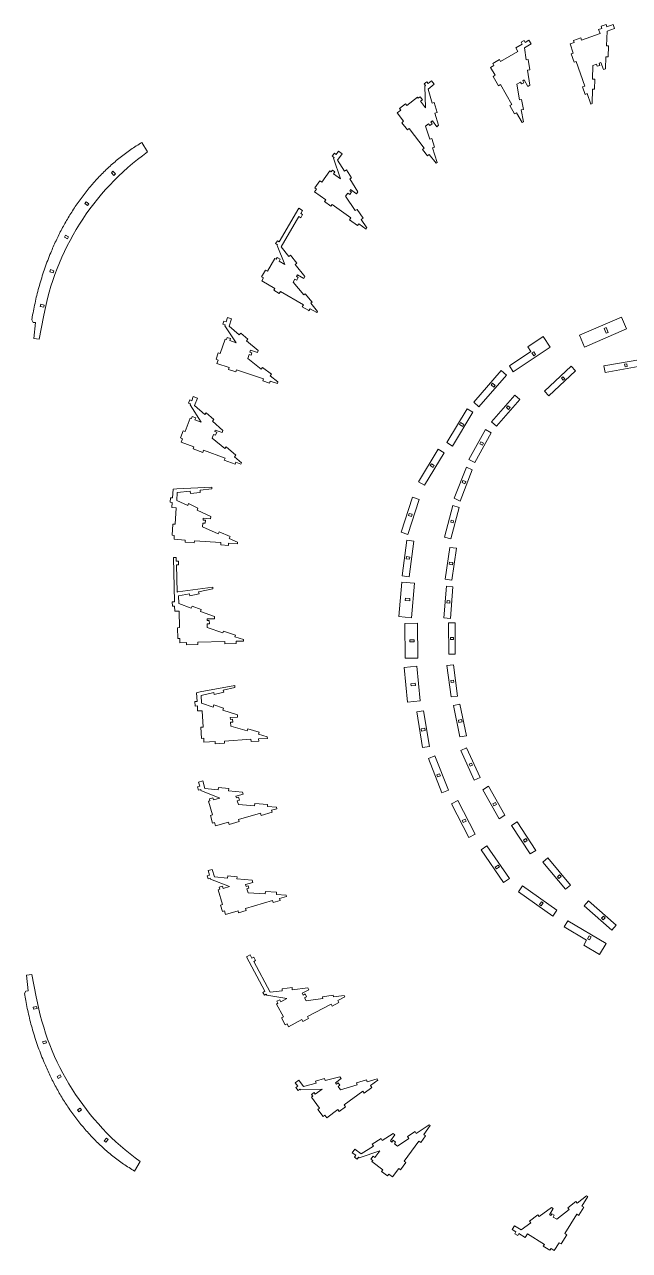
# Model space of a CAD drawing. Header units: millimetres. Extents: x -2091 to 2473, y -1360 to 1670.
# Drawn here: x -2091 to -1267, y -1307 to 363 of the extents above; entities that cross this region are included whole.
import ezdxf

# ---------------------------------------------------------------- set-up
doc = ezdxf.new("R2010")
doc.units = ezdxf.units.MM

msp = doc.modelspace()

# ---------------------------------------------------------------- linework, layer by layer
at = {"color": 7, "linetype": 'Continuous', "lineweight": 15}
for p, q in [((-1304.6, 357.4), (-1309.2, 355.8)), ((-1309.2, 355.8), (-1307.3, 350.2)), ((-1305.6, 360.2), (-1298.9, 362.6)), ((-1304.6, 357.4), (-1305.6, 360.2)), ((-1298.9, 362.6), (-1297.9, 359.7)), ((-1298.5, 333.6), (-1297.7, 353.6)), ((-1289.5, 362.6), (-1297.9, 359.7)), ((-1297.7, 353.6), (-1287.6, 357.1)), ((-1287.6, 357.1), (-1289.5, 362.6)), ((-1413.3, 335.9), (-1422.1, 330.9)), ((-1414.8, 338.5), (-1410.8, 340.8)), ((-1413.3, 335.9), (-1414.8, 338.5)), ((-1410.8, 340.8), (-1409.3, 338.2)), ((-1410.3, 330.8), (-1401, 336.1)), ((-1404, 341.2), (-1409.3, 338.2)), ((-1401, 336.1), (-1404, 341.2)), ((-1342.3, 338.1), (-1347.9, 336.2)), ((-1347.9, 336.2), (-1343.7, 323.8)), ((-1343.3, 340.9), (-1333.3, 344.4)), ((-1342.3, 338.1), (-1343.3, 340.9)), ((-1333.3, 344.4), (-1332.4, 341.5)), ((-1307.3, 350.2), (-1332.4, 341.5)), ((-1419.1, 325.7), (-1442.7, 312.2)), ((-1422.1, 330.9), (-1419.1, 325.7)), ((-1407.9, 314.7), (-1410.3, 330.8)), ((-1346.5, 322.8), (-1343.7, 323.8)), ((-1342.5, 311.3), (-1346.5, 322.8)), ((-1299.9, 302.1), (-1299.2, 318.7)), ((-1296.2, 318.6), (-1299.2, 318.7)), ((-1298.5, 333.6), (-1295.6, 333.5)), ((-1295.6, 333.5), (-1296.2, 318.6)), ((-1451.9, 306.9), (-1456.4, 304.3)), ((-1456.4, 304.3), (-1450.2, 293.5)), ((-1453.4, 309.5), (-1444.2, 314.8)), ((-1451.9, 306.9), (-1453.4, 309.5)), ((-1444.2, 314.8), (-1442.7, 312.2)), ((-1407.9, 314.7), (-1405.1, 315.1)), ((-1403, 301), (-1405.9, 300.5)), ((-1405.1, 315.1), (-1403, 301)), ((-1342.5, 311.3), (-1339.7, 312.2)), ((-1339.7, 312.2), (-1328.1, 278.7)), ((-1317.4, 288.4), (-1317.1, 306.9)), ((-1317.1, 306.9), (-1312.1, 308.6)), ((-1311.1, 305.7), (-1312.1, 308.6)), ((-1307.4, 307), (-1311.1, 305.7)), ((-1308.4, 309.8), (-1306, 310.7)), ((-1308.4, 309.8), (-1307.4, 307)), ((-1306, 310.7), (-1302.7, 301.2)), ((-1302.7, 301.2), (-1299.9, 302.1)), ((-1546.9, 281.8), (-1543.1, 284.6)), ((-1543.1, 284.6), (-1541.3, 282.2)), ((-1536.6, 285.9), (-1541.3, 282.2)), ((-1533, 281.2), (-1536.6, 285.9)), ((-1452.8, 292), (-1450.2, 293.5)), ((-1445.5, 279.2), (-1452.8, 292)), ((-1420.6, 281.3), (-1415.6, 284.2)), ((-1414.1, 281.6), (-1415.6, 284.2)), ((-1412.4, 286), (-1410.4, 287.1)), ((-1412.4, 286), (-1410.9, 283.4)), ((-1410.4, 287.1), (-1405.4, 278.4)), ((-1402.8, 279.9), (-1405.9, 300.5)), ((-1317.4, 288.4), (-1314.4, 288.4)), ((-1314.4, 288.4), (-1314.6, 274.5)), ((-1545, 279.4), (-1546.9, 281.8)), ((-1545, 279.4), (-1546, 278.6)), ((-1546, 278.6), (-1544.8, 249.3)), ((-1541.4, 274.7), (-1533, 281.2)), ((-1535.9, 255.7), (-1541.4, 274.7)), ((-1445.5, 279.2), (-1442.9, 280.7)), ((-1442.9, 280.7), (-1427.5, 253.8)), ((-1416.9, 259.9), (-1420.6, 281.3)), ((-1410.9, 283.4), (-1414.1, 281.6)), ((-1405.4, 278.4), (-1402.8, 279.9)), ((-1331, 277.7), (-1328.1, 278.7)), ((-1327.5, 267.5), (-1331, 277.7)), ((-1327.5, 267.5), (-1324.6, 268.5)), ((-1324.6, 268.5), (-1319.7, 254.2)), ((-1317.8, 254.9), (-1317.5, 274.6)), ((-1314.6, 274.5), (-1317.5, 274.6)), ((-1580.4, 248.3), (-1572.3, 254.6)), ((-1572.3, 254.6), (-1570.5, 252.2)), ((-1555.8, 263.5), (-1570.5, 252.2)), ((-1554.7, 262.1), (-1555.8, 263.5)), ((-1552.3, 263.9), (-1554.7, 262.1)), ((-1549.2, 259.9), (-1552.3, 263.9)), ((-1549.2, 259.9), (-1551.6, 258.1)), ((-1544.8, 249.3), (-1551.6, 258.1)), ((-1535.9, 255.7), (-1533.1, 256.5)), ((-1533.1, 256.5), (-1529.2, 242.8)), ((-1430.1, 252.3), (-1427.5, 253.8)), ((-1423.6, 240.9), (-1430.1, 252.3)), ((-1416.9, 259.9), (-1414, 260.4)), ((-1414, 260.4), (-1411.6, 246.7)), ((-1319.7, 254.2), (-1317.8, 254.9)), ((-1578.6, 246), (-1583.5, 242.2)), ((-1583.5, 242.2), (-1574.7, 230.8)), ((-1578.6, 246), (-1580.4, 248.3)), ((-1529.2, 242.8), (-1532, 242)), ((-1527.1, 225.3), (-1532, 242)), ((-1423.6, 240.9), (-1421, 242.4)), ((-1421, 242.4), (-1413.4, 229.1)), ((-1411.6, 246.7), (-1414.5, 246.2)), ((-1411.7, 230.1), (-1414.5, 246.2)), ((-1577.1, 228.9), (-1574.7, 230.8)), ((-1569.6, 219.3), (-1577.1, 228.9)), ((-1569.6, 219.3), (-1567.3, 221.1)), ((-1567.3, 221.1), (-1546.7, 194.4)), ((-1544.9, 224.2), (-1540.8, 227.4)), ((-1539.2, 206.5), (-1544.9, 224.2)), ((-1539, 225), (-1540.8, 227.4)), ((-1535.8, 227.5), (-1539, 225)), ((-1537.6, 229.9), (-1535.6, 231.4)), ((-1537.6, 229.9), (-1535.8, 227.5)), ((-1535.6, 231.4), (-1529.5, 223.4)), ((-1529.5, 223.4), (-1527.1, 225.3)), ((-1413.4, 229.1), (-1411.7, 230.1)), ((-1931.1, 202), (-1923.6, 189)), ((-1539.2, 206.5), (-1536.4, 207.4)), ((-1536.4, 207.4), (-1532.7, 195.7)), ((-1671.9, 183.2), (-1668.9, 187.3)), ((-1668.9, 187.3), (-1666.5, 185.5)), ((-1663.2, 190.1), (-1666.5, 185.5)), ((-1664.7, 178), (-1658.5, 186.6)), ((-1658.5, 186.6), (-1663.2, 190.1)), ((-1549, 192.5), (-1546.7, 194.4)), ((-1542.2, 183.7), (-1549, 192.5)), ((-1542.2, 183.7), (-1539.8, 185.5)), ((-1539.8, 185.5), (-1530.6, 173.6)), ((-1532.7, 195.7), (-1535.5, 194.8)), ((-1529.1, 174.8), (-1535.5, 194.8)), ((-1669.5, 181.4), (-1671.9, 183.2)), ((-1669.5, 181.4), (-1670.2, 180.5)), ((-1670.2, 180.5), (-1660.7, 152.6)), ((-1655.1, 162.9), (-1664.7, 178)), ((-1530.6, 173.6), (-1529.1, 174.8)), ((-1972.7, 160.8), (-1970.5, 162.8)), ((-1969.3, 157.1), (-1972.7, 160.8)), ((-1970.5, 162.8), (-1967.1, 159.1)), ((-1967.1, 159.1), (-1969.3, 157.1)), ((-1675.3, 163.2), (-1686.3, 148)), ((-1673.6, 161.9), (-1675.3, 163.2)), ((-1671.8, 164.3), (-1673.6, 161.9)), ((-1668.2, 161.8), (-1671.8, 164.3)), ((-1668.2, 161.8), (-1670, 159.3)), ((-1660.7, 152.6), (-1670, 159.3)), ((-1655.1, 162.9), (-1652.6, 164.5)), ((-1652.6, 164.5), (-1645.7, 153.7)), ((-1645.7, 153.7), (-1648.2, 152.2)), ((-1637, 134.6), (-1648.2, 152.2)), ((-1693.3, 138.3), (-1695.9, 134.8)), ((-1695.9, 134.8), (-1680.6, 123.8)), ((-1695.7, 140.1), (-1688.7, 149.8)), ((-1693.3, 138.3), (-1695.7, 140.1)), ((-1688.7, 149.8), (-1686.3, 148)), ((-1648.2, 136.2), (-1646.9, 138.1)), ((-1648.2, 136.2), (-1645.8, 134.5)), ((-1645.8, 134.5), (-1648.2, 131.2)), ((-1646.9, 138.1), (-1638.7, 132.2)), ((-1638.7, 132.2), (-1637, 134.6)), ((-2008.9, 118.7), (-2007.2, 121.1)), ((-2005.4, 116.1), (-2008.9, 118.7)), ((-2007.2, 121.1), (-2003.6, 118.5)), ((-2003.6, 118.5), (-2005.4, 116.1)), ((-1682.4, 121.4), (-1680.6, 123.8)), ((-1673.7, 115), (-1682.4, 121.4)), ((-1673.7, 115), (-1671.9, 117.5)), ((-1671.9, 117.5), (-1646.5, 99.1)), ((-1653.8, 128.6), (-1650.6, 133)), ((-1640.5, 109.1), (-1653.8, 128.6)), ((-1648.2, 131.2), (-1650.6, 133)), ((-1717.5, 112.5), (-1744.1, 66.5)), ((-1741.3, 59.6), (-1717.4, 100.9)), ((-1712.4, 109.5), (-1717.5, 112.5)), ((-1717.4, 100.9), (-1714.8, 99.4)), ((-1714.9, 105.2), (-1712.4, 109.5)), ((-1712.3, 103.7), (-1714.9, 105.2)), ((-1714.8, 99.4), (-1712.3, 103.7)), ((-1640.5, 109.1), (-1638.1, 110.7)), ((-1638.1, 110.7), (-1630, 98.8)), ((-1648.3, 96.7), (-1646.5, 99.1)), ((-1637.6, 88.9), (-1648.3, 96.7)), ((-1637.6, 88.9), (-1635.8, 91.3)), ((-1635.8, 91.3), (-1625.7, 84)), ((-1630, 98.8), (-1632.4, 97.2)), ((-1624.6, 85.6), (-1632.4, 97.2)), ((-1625.7, 84), (-1624.6, 85.6)), ((-2036.6, 73), (-2035.2, 75.7)), ((-2032.4, 70.9), (-2036.6, 73)), ((-2035.2, 75.7), (-2031, 73.6)), ((-2031, 73.6), (-2032.4, 70.9)), ((-1749, 64.1), (-1746.7, 68)), ((-1746.7, 68), (-1744.1, 66.5)), ((-1746.4, 62.6), (-1749, 64.1)), ((-1746.4, 62.6), (-1747, 61.5)), ((-1747, 61.5), (-1736.4, 35.8)), ((-1730.9, 46.6), (-1741.3, 59.6)), ((-1750.3, 43.8), (-1760.2, 26.7)), ((-1748.5, 42.8), (-1750.3, 43.8)), ((-1747, 45.4), (-1748.5, 42.8)), ((-1742.9, 43), (-1747, 45.4)), ((-1742.9, 43), (-1744.4, 40.4)), ((-1736.4, 35.8), (-1744.4, 40.4)), ((-1730.9, 46.6), (-1728.6, 48.4)), ((-1728.6, 48.4), (-1720, 37.7)), ((-1720, 37.7), (-1722.4, 35.8)), ((-1709.2, 19.3), (-1722.4, 35.8)), ((-2056.4, 25.9), (-2055.4, 28.7)), ((-2051.9, 24.4), (-2056.4, 25.9)), ((-2055.4, 28.7), (-2050.9, 27.2)), ((-2050.9, 27.2), (-2051.9, 24.4)), ((-1768.1, 19), (-1762.8, 28.2)), ((-1765.5, 17.5), (-1768.1, 19)), ((-1765.5, 17.5), (-1767.8, 13.5)), ((-1762.8, 28.2), (-1760.2, 26.7)), ((-1720.8, 19.5), (-1719.4, 21.8)), ((-1720.8, 19.5), (-1718.2, 18)), ((-1718.2, 18), (-1720.3, 14.3)), ((-1719.4, 21.8), (-1710.7, 16.7)), ((-1710.7, 16.7), (-1709.2, 19.3)), ((-1767.8, 13.5), (-1750, 3.2)), ((-1751.5, 0.6), (-1750, 3.2)), ((-1744, -3.7), (-1751.5, 0.6)), ((-1725.3, 11.6), (-1722.9, 15.8)), ((-1710.6, -5.8), (-1725.3, 11.6)), ((-1720.3, 14.3), (-1722.9, 15.8)), ((-1744, -3.7), (-1742.5, -1.1)), ((-1742.5, -1.1), (-1711.2, -19.3)), ((-1710.6, -5.8), (-1708.7, -4.2)), ((-1708.7, -4.2), (-1699.2, -15.5)), ((-1699.2, -15.5), (-1701.1, -17.1)), ((-2081, -39.8), (-2079.9, -32.9)), ((-2069.5, -21.4), (-2068.9, -18.5)), ((-2064.7, -22.5), (-2069.5, -21.4)), ((-2068.9, -18.5), (-2064, -19.5)), ((-2064, -19.5), (-2064.7, -22.5)), ((-1712.7, -21.9), (-1711.2, -19.3)), ((-1703.7, -27.1), (-1712.7, -21.9)), ((-1703.7, -27.1), (-1702.2, -24.5)), ((-1703.5, -27.2), (-1703.7, -27.1)), ((-1703.5, -27.2), (-1702, -24.6)), ((-1702.2, -24.5), (-1692.9, -29.9)), ((-1691.9, -28.1), (-1701.1, -17.1)), ((-1692.9, -29.9), (-1691.9, -28.1)), ((-2079.1, -43.2), (-2081, -39.8)), ((-2076.2, -43.5), (-2079.1, -43.2)), ((-2078.4, -65.1), (-2076.2, -43.5)), ((-2065.1, -35.6), (-2071.1, -65.9)), ((-1820.7, -45.7), (-1819.4, -41.6)), ((-1817.9, -46.6), (-1820.7, -45.7)), ((-1819.4, -41.6), (-1816.5, -42.5)), ((-1817.9, -46.6), (-1818.3, -47.8)), ((-1818.3, -47.8), (-1802.7, -70.8)), ((-1814.5, -36.5), (-1816.5, -42.5)), ((-1809, -38.4), (-1814.5, -36.5)), ((-1812.3, -48.5), (-1809, -38.4)), ((-1798.5, -60), (-1812.3, -48.5)), ((-1335.2, -60.7), (-1278.1, -35.9)), ((-1278.1, -35.9), (-1271.2, -51.9)), ((-2071.1, -65.9), (-2078.4, -65.1)), ((-1817.9, -65.8), (-1824.5, -85.6)), ((-1815.9, -66.5), (-1817.9, -65.8)), ((-1815, -63.6), (-1815.9, -66.5)), ((-1810.5, -65.1), (-1815, -63.6)), ((-1810.5, -65.1), (-1811.5, -67.9)), ((-1798.5, -60), (-1796.6, -57.7)), ((-1796.6, -57.7), (-1786.8, -65.8)), ((-1786.8, -65.8), (-1788.7, -68.1)), ((-1405.7, -76.3), (-1384.7, -62.3)), ((-1384.7, -62.3), (-1375, -76.8)), ((-1328.3, -76.7), (-1335.2, -60.7)), ((-1271.2, -51.9), (-1328.3, -76.7)), ((-1301.7, -51.5), (-1298.9, -50.3)), ((-1298.8, -58), (-1301.7, -51.5)), ((-1298.9, -50.3), (-1296.1, -56.8)), ((-1296.1, -56.8), (-1298.8, -58)), ((-1802.7, -70.8), (-1811.5, -67.9)), ((-1772.7, -81.4), (-1788.7, -68.1)), ((-1784, -83.6), (-1783.2, -81.1)), ((-1783.2, -81.1), (-1773.7, -84.3)), ((-1773.7, -84.3), (-1772.7, -81.4)), ((-1430.7, -102.3), (-1401.4, -82.8)), ((-1375, -76.8), (-1425.4, -110.3)), ((-1401.4, -82.8), (-1405.7, -76.3)), ((-1400.1, -84.7), (-1397.6, -83.1)), ((-1397.6, -83.1), (-1395.1, -86.9)), ((-1830.2, -93.4), (-1827.3, -84.6)), ((-1827.4, -94.4), (-1830.2, -93.4)), ((-1827.4, -94.4), (-1828.9, -99)), ((-1828.9, -99), (-1812.1, -104.6)), ((-1827.3, -84.6), (-1824.5, -85.6)), ((-1786.9, -92.3), (-1785.1, -86.9)), ((-1768.5, -106.7), (-1786.9, -92.3)), ((-1782.3, -87.8), (-1785.1, -86.9)), ((-1784, -83.6), (-1781.2, -84.5)), ((-1781.2, -84.5), (-1782.3, -87.8)), ((-1397.6, -88.5), (-1400.1, -84.7)), ((-1395.1, -86.9), (-1397.6, -88.5)), ((-1251.9, -93.7), (-1302.1, -102.4)), ((-1270.8, -99.5), (-1273.8, -100)), ((-1273.8, -100), (-1273.1, -103.9)), ((-1270.2, -103.3), (-1270.8, -99.5)), ((-1813, -107.4), (-1812.1, -104.6)), ((-1803, -110.7), (-1813, -107.4)), ((-1803, -110.7), (-1802.1, -107.9)), ((-1802.1, -107.9), (-1765.6, -120)), ((-1768.5, -106.7), (-1766.7, -104.4)), ((-1766.7, -104.4), (-1754.7, -113.8)), ((-1754.7, -113.8), (-1756.5, -116.1)), ((-1746, -124.3), (-1756.5, -116.1)), ((-1479.3, -152), (-1441.8, -108.7)), ((-1434.6, -115), (-1472.1, -158.2)), ((-1441.8, -108.7), (-1434.6, -115)), ((-1425.4, -110.3), (-1430.7, -102.3)), ((-1346.6, -102.7), (-1383.1, -136.9)), ((-1377, -143.4), (-1340.5, -109.2)), ((-1340.5, -109.2), (-1346.6, -102.7)), ((-1302.1, -102.4), (-1300.5, -111.2)), ((-1300.5, -111.2), (-1250.4, -102.5)), ((-1273.1, -103.9), (-1270.2, -103.3)), ((-1766.5, -122.8), (-1765.6, -120)), ((-1757.5, -125.8), (-1766.5, -122.8)), ((-1757.5, -125.8), (-1756.6, -123)), ((-1757.2, -125.9), (-1757.5, -125.8)), ((-1757.2, -125.9), (-1756.2, -123.1)), ((-1756.6, -123), (-1746.7, -126.2)), ((-1746.7, -126.2), (-1746, -124.3)), ((-1455.7, -128.2), (-1453.7, -125.9)), ((-1452.1, -131.3), (-1455.7, -128.2)), ((-1453.7, -125.9), (-1450.2, -129)), ((-1450.2, -129), (-1452.1, -131.3)), ((-1357.7, -117.3), (-1359.9, -119.3)), ((-1359.9, -119.3), (-1357.4, -122)), ((-1355.2, -119.9), (-1357.7, -117.3)), ((-1357.4, -122), (-1355.2, -119.9)), ((-1867.6, -153.2), (-1866, -148.8)), ((-1866, -148.8), (-1863.2, -149.8)), ((-1861.1, -144.2), (-1863.2, -149.8)), ((-1855.6, -146.3), (-1861.1, -144.2)), ((-1859.3, -156.3), (-1855.6, -146.3)), ((-1423.2, -142.2), (-1455, -178.4)), ((-1448.3, -184.3), (-1416.5, -148.1)), ((-1416.5, -148.1), (-1423.2, -142.2)), ((-1383.1, -136.9), (-1377, -143.4)), ((-1864.8, -154.3), (-1867.6, -153.2)), ((-1864.8, -154.3), (-1865.2, -155.4)), ((-1865.2, -155.4), (-1850.5, -178.9)), ((-1845.6, -168.5), (-1859.3, -156.3)), ((-1845.6, -168.5), (-1843.6, -166.3)), ((-1843.6, -166.3), (-1833.2, -175.5)), ((-1516.1, -206.8), (-1488.4, -160.7)), ((-1480.3, -165.6), (-1508, -211.7)), ((-1488.4, -160.7), (-1480.3, -165.6)), ((-1472.1, -158.2), (-1479.3, -152)), ((-1432.8, -156.7), (-1434.7, -158.9)), ((-1434.7, -158.9), (-1431.7, -161.6)), ((-1429.7, -159.3), (-1432.8, -156.7)), ((-1431.7, -161.6), (-1429.7, -159.3)), ((-1865.5, -173.4), (-1872.2, -191.7)), ((-1863.6, -174.1), (-1865.5, -173.4)), ((-1862.6, -171.3), (-1863.6, -174.1)), ((-1857.9, -173), (-1862.6, -171.3)), ((-1857.9, -173), (-1859, -175.8)), ((-1850.5, -178.9), (-1859, -175.8)), ((-1833.2, -175.5), (-1835.2, -177.7)), ((-1820.8, -190.5), (-1835.2, -177.7)), ((-1498.7, -182.2), (-1497.1, -179.6)), ((-1494.3, -184.8), (-1498.7, -182.2)), ((-1497.1, -179.6), (-1492.8, -182.2)), ((-1492.8, -182.2), (-1494.3, -184.8)), ((-1455, -178.4), (-1448.3, -184.3)), ((-1878.6, -200.5), (-1875, -190.7)), ((-1875, -190.7), (-1872.2, -191.7)), ((-1835.4, -200.9), (-1833.6, -196)), ((-1830.7, -197), (-1833.6, -196)), ((-1832, -191.8), (-1831.3, -189.8)), ((-1832, -191.8), (-1829.2, -192.8)), ((-1831.3, -189.8), (-1821.9, -193.3)), ((-1829.2, -192.8), (-1830.7, -197)), ((-1821.9, -193.3), (-1820.8, -190.5)), ((-1463.4, -189.1), (-1485.7, -230)), ((-1477.9, -234.2), (-1455.6, -193.4)), ((-1455.6, -193.4), (-1463.4, -189.1)), ((-1875.8, -201.6), (-1878.6, -200.5)), ((-1875.8, -201.6), (-1877.6, -206.3)), ((-1877.6, -206.3), (-1860.3, -212.6)), ((-1861.4, -215.4), (-1860.3, -212.6)), ((-1848.3, -220.2), (-1861.4, -215.4)), ((-1818.4, -215.1), (-1835.4, -200.9)), ((-1818.4, -215.1), (-1816.5, -212.8)), ((-1816.5, -212.8), (-1803.1, -224.1)), ((-1554.3, -260.2), (-1527.7, -215.9)), ((-1527.7, -215.9), (-1519.5, -220.8)), ((-1508, -211.7), (-1516.1, -206.8)), ((-1469.6, -205.9), (-1471, -208.6)), ((-1471, -208.6), (-1467.5, -210.5)), ((-1466.1, -207.8), (-1469.6, -205.9)), ((-1467.5, -210.5), (-1466.1, -207.8)), ((-1848.3, -220.2), (-1847.2, -217.4)), ((-1847.2, -217.4), (-1817.9, -228.2)), ((-1818.9, -231), (-1817.9, -228.2)), ((-1804.2, -236.4), (-1818.9, -231)), ((-1803.1, -224.1), (-1805, -226.4)), ((-1795.6, -234.3), (-1805, -226.4)), ((-1804.2, -236.4), (-1803.2, -233.6)), ((-1803.2, -233.6), (-1796.3, -236.2)), ((-1519.5, -220.8), (-1546.2, -265.1)), ((-1485.7, -230), (-1477.9, -234.2)), ((-1796.3, -236.2), (-1795.6, -234.3)), ((-1538.4, -238.3), (-1536.9, -235.7)), ((-1534.5, -240.6), (-1538.4, -238.3)), ((-1536.9, -235.7), (-1533, -238)), ((-1533, -238), (-1534.5, -240.6)), ((-1489.3, -240.3), (-1505.7, -282.7)), ((-1497.6, -286.5), (-1481.2, -244.2)), ((-1481.2, -244.2), (-1489.3, -240.3)), ((-1546.2, -265.1), (-1554.3, -260.2)), ((-1494.1, -258.6), (-1495.2, -261.4)), ((-1495.2, -261.4), (-1491.3, -262.9)), ((-1490.2, -260.1), (-1494.1, -258.6)), ((-1491.3, -262.9), (-1490.2, -260.1)), ((-1892.8, -288.2), (-1892.4, -282.1)), ((-1892.4, -282.1), (-1889.4, -282.3)), ((-1888.5, -270.4), (-1889.4, -282.3)), ((-1883.5, -269.7), (-1888.5, -270.4)), ((-1883.7, -285.6), (-1883, -274.9)), ((-1835.8, -267.6), (-1883.5, -269.7)), ((-1883, -274.9), (-1865.2, -273.1)), ((-1864.9, -276.1), (-1865.2, -273.1)), ((-1851.7, -274.8), (-1864.9, -276.1)), ((-1852, -271.8), (-1835.9, -270.1)), ((-1851.7, -274.8), (-1852, -271.8)), ((-1835.9, -270.1), (-1835.8, -267.6)), ((-1577.9, -329.1), (-1562.8, -281.3)), ((-1562.8, -281.3), (-1553.7, -284.2)), ((-1505.7, -282.7), (-1497.6, -286.5)), ((-1889.8, -288.4), (-1892.8, -288.2)), ((-1889.8, -288.4), (-1890.3, -295.3)), ((-1890.3, -295.3), (-1884.3, -295.8)), ((-1884.3, -295.8), (-1885.9, -318.1)), ((-1868.8, -292.7), (-1883.7, -285.6)), ((-1868.8, -292.7), (-1867.5, -290)), ((-1867.5, -290), (-1854.8, -296.1)), ((-1854.8, -296.1), (-1856, -298.8)), ((-1837.3, -307.7), (-1856, -298.8)), ((-1553.7, -284.2), (-1568.8, -332)), ((-1507.6, -292.8), (-1519, -335.9)), ((-1510.3, -338.2), (-1499, -295.1)), ((-1499, -295.1), (-1507.6, -292.8)), ((-1848.4, -321.7), (-1848, -316.5)), ((-1845, -316.7), (-1848, -316.5)), ((-1847.7, -312.5), (-1847.5, -310)), ((-1847.7, -312.5), (-1844.7, -312.7)), ((-1847.5, -310), (-1837.5, -310.7)), ((-1844.7, -312.7), (-1845, -316.7)), ((-1837.5, -310.7), (-1837.3, -307.7)), ((-1568.2, -306.1), (-1567.3, -303.3)), ((-1564.1, -307.5), (-1568.2, -306.1)), ((-1567.3, -303.3), (-1563.2, -304.6)), ((-1563.2, -304.6), (-1564.1, -307.5)), ((-1509.9, -312.6), (-1510.6, -315.5)), ((-1510.6, -315.5), (-1507.3, -316.3)), ((-1506.6, -313.4), (-1509.9, -312.6)), ((-1507.3, -316.3), (-1506.6, -313.4)), ((-1890, -333), (-1888.9, -317.9)), ((-1887, -333.3), (-1890, -333)), ((-1888.9, -317.9), (-1885.9, -318.1)), ((-1887, -333.3), (-1887.4, -338.6)), ((-1827.1, -331.1), (-1848.4, -321.7)), ((-1827.1, -331.1), (-1825.9, -328.4)), ((-1825.9, -328.4), (-1811.1, -335)), ((-1568.8, -332), (-1577.9, -329.1)), ((-1887.4, -338.6), (-1872.2, -339.7)), ((-1872.4, -342.7), (-1872.2, -339.7)), ((-1859.8, -343.6), (-1872.4, -342.7)), ((-1859.8, -343.6), (-1859.5, -340.6)), ((-1859.5, -340.6), (-1823.5, -343.2)), ((-1823.7, -346.2), (-1823.5, -343.2)), ((-1813.3, -346.9), (-1823.7, -346.2)), ((-1813.3, -346.9), (-1813.1, -343.9)), ((-1813.1, -343.9), (-1801.1, -344.7)), ((-1811.1, -335), (-1812.3, -337.7)), ((-1800.9, -342.7), (-1812.3, -337.7)), ((-1801.1, -344.7), (-1800.9, -342.7)), ((-1576.6, -388.5), (-1570.3, -339.8)), ((-1570.3, -339.8), (-1560.8, -341)), ((-1560.8, -341), (-1567.2, -389.7)), ((-1519, -335.9), (-1510.3, -338.2)), ((-1511.6, -349.6), (-1518, -393.1)), ((-1502.7, -350.9), (-1511.6, -349.6)), ((-1884.4, -363.5), (-1888.3, -363.6)), ((-1888.3, -363.6), (-1886.7, -423.7)), ((-1884.3, -368.5), (-1884.4, -363.5)), ((-1571.3, -365.2), (-1570.9, -362.2)), ((-1566.6, -365.8), (-1571.3, -365.2)), ((-1570.9, -362.2), (-1566.2, -362.8)), ((-1566.2, -362.8), (-1566.6, -365.8)), ((-1509.1, -394.4), (-1502.7, -350.9)), ((-1881.3, -368.4), (-1884.3, -368.5)), ((-1884.2, -373.5), (-1881.2, -373.4)), ((-1883.2, -410.7), (-1884.2, -373.5)), ((-1881.2, -373.4), (-1881.3, -368.4)), ((-1512.1, -369.6), (-1512.5, -372.6)), ((-1512.5, -372.6), (-1508.1, -373.2)), ((-1507.7, -370.2), (-1512.1, -369.6)), ((-1508.1, -373.2), (-1507.7, -370.2)), ((-1581.3, -443.9), (-1577.1, -396.8)), ((-1577.1, -396.8), (-1559.9, -398.3)), ((-1567.2, -389.7), (-1576.6, -388.5)), ((-1559.9, -398.3), (-1564, -445.4)), ((-1518, -393.1), (-1509.1, -394.4)), ((-1882.1, -410.4), (-1883.2, -410.7)), ((-1834.7, -403.8), (-1882.1, -410.4)), ((-1881.1, -415.6), (-1866.3, -412.7)), ((-1880.8, -426.3), (-1881.1, -415.6)), ((-1866.3, -412.7), (-1865.7, -415.6)), ((-1865.7, -415.6), (-1853.3, -413.1)), ((-1853.9, -410.2), (-1834.7, -406.3)), ((-1853.9, -410.2), (-1853.3, -413.1)), ((-1834.7, -406.3), (-1834.7, -403.8)), ((-1516.4, -402.7), (-1519.9, -445.6)), ((-1507.5, -403.4), (-1516.4, -402.7)), ((-1511, -446.3), (-1507.5, -403.4)), ((-1889.7, -423.8), (-1886.7, -423.7)), ((-1889.6, -429.9), (-1889.7, -423.8)), ((-1886.6, -429.8), (-1889.6, -429.9)), ((-1886.6, -429.8), (-1886.4, -436.6)), ((-1863.9, -432.4), (-1880.8, -426.3)), ((-1863.9, -432.4), (-1862.9, -429.6)), ((-1862.9, -429.6), (-1850.5, -434.1)), ((-1850.5, -434.1), (-1851.5, -436.9)), ((-1572.5, -421.9), (-1572.2, -418.9)), ((-1566.4, -422.4), (-1572.5, -421.9)), ((-1572.2, -418.9), (-1566.1, -419.4)), ((-1566.1, -419.4), (-1566.4, -422.4)), ((-1515.6, -422.2), (-1515.8, -425.2)), ((-1515.8, -425.2), (-1511.9, -425.5)), ((-1511.6, -422.5), (-1515.6, -422.2)), ((-1511.9, -425.5), (-1511.6, -422.5)), ((-1886.4, -436.6), (-1880.4, -436.5)), ((-1880.4, -436.5), (-1879.8, -459)), ((-1832.4, -443.9), (-1851.5, -436.9)), ((-1842.4, -447.1), (-1832.3, -446.9)), ((-1842.3, -449.3), (-1842.4, -447.1)), ((-1842.3, -449.3), (-1839.3, -449.3)), ((-1839.3, -449.3), (-1839.2, -453.6)), ((-1832.3, -446.9), (-1832.4, -443.9)), ((-1564, -445.4), (-1581.3, -443.9)), ((-1519.9, -445.6), (-1511, -446.3)), ((-1882.8, -459.1), (-1879.8, -459)), ((-1882.4, -473.8), (-1882.8, -459.1)), ((-1839.2, -453.6), (-1842.2, -453.7)), ((-1842.1, -458.9), (-1842.2, -453.7)), ((-1820.8, -465.9), (-1842.1, -458.9)), ((-1820.8, -465.9), (-1820, -463.6)), ((-1820, -463.6), (-1803.8, -469)), ((-1573.2, -453.2), (-1556, -453)), ((-1572.6, -500.7), (-1573.2, -453.2)), ((-1556, -453), (-1555.4, -500.5)), ((-1513.4, -452.6), (-1513.3, -495.1)), ((-1504.5, -452.6), (-1513.4, -452.6)), ((-1504.4, -495.1), (-1504.5, -452.6)), ((-1879.4, -473.7), (-1882.4, -473.8)), ((-1879.4, -473.7), (-1879.3, -479.5)), ((-1879.3, -479.5), (-1870.5, -479.2)), ((-1870.4, -482.2), (-1870.5, -479.2)), ((-1855, -481.8), (-1870.4, -482.2)), ((-1855.1, -478.8), (-1818.3, -477.9)), ((-1855, -481.8), (-1855.1, -478.8)), ((-1818.2, -480.9), (-1818.3, -477.9)), ((-1802.7, -480.5), (-1818.2, -480.9)), ((-1804.5, -471.3), (-1803.8, -469)), ((-1792.8, -475.2), (-1804.5, -471.3)), ((-1802.8, -477.5), (-1792.7, -477.2)), ((-1802.7, -480.5), (-1802.8, -477.5)), ((-1792.7, -477.2), (-1792.8, -475.2)), ((-1566.3, -475.5), (-1560.2, -475.4)), ((-1566.3, -478.5), (-1566.3, -475.5)), ((-1560.2, -478.4), (-1566.3, -478.5)), ((-1560.2, -475.4), (-1560.2, -478.4)), ((-1506.6, -472.3), (-1511, -472.3)), ((-1511, -472.3), (-1511, -475.3)), ((-1511, -475.3), (-1506.6, -475.3)), ((-1506.6, -475.3), (-1506.6, -472.3)), ((-1555.4, -500.5), (-1572.6, -500.7)), ((-1513.3, -495.1), (-1504.4, -495.1)), ((-1556.7, -511.6), (-1573.9, -513.3)), ((-1573.9, -513.3), (-1569.3, -560.4)), ((-1552.1, -558.7), (-1556.7, -511.6)), ((-1515.7, -510.7), (-1506.9, -509.5)), ((-1510, -553.4), (-1515.7, -510.7)), ((-1506.9, -509.5), (-1501.2, -552.2)), ((-1510.6, -530.9), (-1506.6, -530.4)), ((-1510.2, -533.9), (-1510.6, -530.9)), ((-1506.2, -533.3), (-1510.2, -533.9)), ((-1506.6, -530.4), (-1506.2, -533.3)), ((-1851.8, -546.2), (-1856.7, -547.6)), ((-1856.7, -547.6), (-1856, -559.5)), ((-1804.8, -537.9), (-1851.8, -546.2)), ((-1850.6, -551.3), (-1833.3, -547.2)), ((-1832.6, -550.1), (-1833.3, -547.2)), ((-1832.6, -550.1), (-1819.6, -547)), ((-1820.3, -544.1), (-1804.6, -540.4)), ((-1819.6, -547), (-1820.3, -544.1)), ((-1804.6, -540.4), (-1804.8, -537.9)), ((-1558.8, -534.7), (-1564.9, -535.3)), ((-1564.9, -535.3), (-1564.6, -538.3)), ((-1564.6, -538.3), (-1558.5, -537.7)), ((-1558.5, -537.7), (-1558.8, -534.7)), ((-1859, -559.7), (-1856, -559.5)), ((-1858.6, -565.8), (-1859, -559.7)), ((-1855.6, -565.6), (-1858.6, -565.8)), ((-1855.6, -565.6), (-1855.2, -572.5)), ((-1850, -562), (-1850.6, -551.3)), ((-1834.2, -567.1), (-1850, -562)), ((-1834.2, -567.1), (-1833.3, -564.3)), ((-1833.3, -564.3), (-1819.9, -568.6)), ((-1569.3, -560.4), (-1552.1, -558.7)), ((-1501.2, -552.2), (-1510, -553.4)), ((-1506.7, -564.9), (-1498, -563.1)), ((-1498, -607.9), (-1506.7, -564.9)), ((-1498, -563.1), (-1489.3, -606.2)), ((-1855.2, -572.5), (-1849.2, -572.1)), ((-1849.2, -572.1), (-1847.9, -594.5)), ((-1819.9, -568.6), (-1820.8, -571.4)), ((-1801.1, -577.8), (-1820.8, -571.4)), ((-1810.9, -581.4), (-1800.9, -580.8)), ((-1810.7, -584), (-1810.9, -581.4)), ((-1810.7, -584), (-1807.8, -583.8)), ((-1807.8, -583.8), (-1807.5, -587.8)), ((-1800.9, -580.8), (-1801.1, -577.8)), ((-1547.5, -572.2), (-1556.8, -573.8)), ((-1556.8, -573.8), (-1548.8, -622.3)), ((-1539.4, -620.7), (-1547.5, -572.2)), ((-1500.2, -585.1), (-1495.8, -584.2)), ((-1495.8, -584.2), (-1495.2, -587.2)), ((-1850.9, -594.7), (-1847.9, -594.5)), ((-1849.9, -609.8), (-1850.9, -594.7)), ((-1807.5, -587.8), (-1810.5, -587.9)), ((-1810.2, -593.2), (-1810.5, -587.9)), ((-1787.9, -599.7), (-1810.2, -593.2)), ((-1787.9, -599.7), (-1787, -596.9)), ((-1787, -596.9), (-1771.5, -601.4)), ((-1546, -596.1), (-1550.7, -596.9)), ((-1550.7, -596.9), (-1550.2, -599.8)), ((-1550.2, -599.8), (-1545.5, -599.1)), ((-1545.5, -599.1), (-1546, -596.1)), ((-1499.6, -588.1), (-1500.2, -585.1)), ((-1495.2, -587.2), (-1499.6, -588.1)), ((-1846.9, -609.7), (-1849.9, -609.8)), ((-1846.9, -609.7), (-1846.6, -615.1)), ((-1846.6, -615.1), (-1831.5, -614.1)), ((-1831.3, -617.1), (-1831.5, -614.1)), ((-1831.3, -617.1), (-1818.6, -616.3)), ((-1818.8, -613.4), (-1782.7, -611.1)), ((-1818.6, -616.3), (-1818.8, -613.4)), ((-1782.5, -614.1), (-1782.7, -611.1)), ((-1782.5, -614.1), (-1772.1, -613.5)), ((-1771.5, -601.4), (-1772.3, -604.3)), ((-1760.4, -607.8), (-1772.3, -604.3)), ((-1772.3, -610.5), (-1760.3, -609.8)), ((-1772.1, -613.5), (-1772.3, -610.5)), ((-1760.3, -609.8), (-1760.4, -607.8)), ((-1489.3, -606.2), (-1498, -607.9)), ((-1548.8, -622.3), (-1539.4, -620.7)), ((-1532.1, -633.8), (-1541, -637.3)), ((-1513.7, -680.5), (-1532.1, -633.8)), ((-1497, -626.2), (-1488.9, -622.5)), ((-1478.7, -666.8), (-1497, -626.2)), ((-1488.9, -622.5), (-1470.5, -663.1)), ((-1541, -637.3), (-1522.6, -684)), ((-1485.4, -645), (-1482.3, -643.6)), ((-1484.2, -647.7), (-1485.4, -645)), ((-1481, -646.3), (-1484.2, -647.7)), ((-1482.3, -643.6), (-1481, -646.3)), ((-1848.2, -667.7), (-1853.9, -669.3)), ((-1845.3, -677.9), (-1848.2, -667.7)), ((-1525.7, -658), (-1529.7, -659.6)), ((-1529.7, -659.6), (-1528.6, -662.3)), ((-1528.6, -662.3), (-1524.6, -660.8)), ((-1524.6, -660.8), (-1525.7, -658)), ((-1470.5, -663.1), (-1478.7, -666.8)), ((-1855.2, -675.8), (-1852.3, -675)), ((-1853.9, -680.3), (-1855.2, -675.8)), ((-1853.9, -669.3), (-1852.3, -675)), ((-1851, -679.5), (-1853.9, -680.3)), ((-1851, -679.5), (-1850.7, -680.7)), ((-1850.7, -680.7), (-1824.9, -691.1)), ((-1827.1, -679.8), (-1845.3, -677.9)), ((-1827.1, -679.8), (-1826.8, -676.8)), ((-1826.8, -676.8), (-1812.9, -678.2)), ((-1812.9, -678.2), (-1813.2, -681.2)), ((-1794.1, -683.1), (-1813.2, -681.2)), ((-1793.3, -686), (-1794.1, -683.1)), ((-1522.6, -684), (-1513.7, -680.5)), ((-1466.7, -679.7), (-1459.3, -674.7)), ((-1444.4, -719.2), (-1466.7, -679.7)), ((-1459.3, -674.7), (-1437, -714.3)), ((-1838.4, -694.9), (-1840.3, -695.4)), ((-1840.3, -695.4), (-1835, -714.2)), ((-1839.2, -692), (-1834.4, -690.6)), ((-1839.2, -692), (-1838.4, -694.9)), ((-1834.4, -690.6), (-1833.6, -693.5)), ((-1824.9, -691.1), (-1833.6, -693.5)), ((-1803, -688.7), (-1793.3, -686)), ((-1802.4, -690.7), (-1803, -688.7)), ((-1802.4, -690.7), (-1799.5, -689.9)), ((-1798.3, -694.2), (-1801.2, -695)), ((-1799.8, -700), (-1801.2, -695)), ((-1777.7, -701.6), (-1799.8, -700)), ((-1799.5, -689.9), (-1798.3, -694.2)), ((-1777.7, -701.6), (-1777.5, -698.6)), ((-1777.5, -698.6), (-1760.1, -699.8)), ((-1760.1, -699.8), (-1760.3, -702.8)), ((-1500.9, -694.5), (-1509.4, -698.8)), ((-1509.4, -698.8), (-1485.9, -744.9)), ((-1477.5, -740.5), (-1500.9, -694.5)), ((-1453.3, -699.2), (-1449.7, -697.1)), ((-1451.9, -701.8), (-1453.3, -699.2)), ((-1448.2, -699.8), (-1451.9, -701.8)), ((-1449.7, -697.1), (-1448.2, -699.8)), ((-1837.9, -715), (-1835, -714.2)), ((-1835.1, -725.1), (-1837.9, -715)), ((-1799.7, -720.4), (-1769.6, -711.9)), ((-1768.8, -714.8), (-1769.6, -711.9)), ((-1768.8, -714.8), (-1753.7, -710.5)), ((-1748, -703.7), (-1760.3, -702.8)), ((-1754.5, -707.6), (-1747.4, -705.6)), ((-1753.7, -710.5), (-1754.5, -707.6)), ((-1747.4, -705.6), (-1748, -703.7)), ((-1437, -714.3), (-1444.4, -719.2)), ((-1832.2, -724.3), (-1835.1, -725.1)), ((-1832.2, -724.3), (-1830.8, -729.1)), ((-1830.8, -729.1), (-1813.1, -724.1)), ((-1812.3, -727), (-1813.1, -724.1)), ((-1812.3, -727), (-1798.9, -723.2)), ((-1798.9, -723.2), (-1799.7, -720.4)), ((-1491.1, -719.8), (-1495.1, -721.8)), ((-1495.1, -721.8), (-1493.7, -724.5)), ((-1493.7, -724.5), (-1489.7, -722.4)), ((-1489.7, -722.4), (-1491.1, -719.8)), ((-1427.8, -728.3), (-1420.3, -723.4)), ((-1402.3, -767.3), (-1427.8, -728.3)), ((-1420.3, -723.4), (-1394.8, -762.4)), ((-1485.9, -744.9), (-1477.5, -740.5)), ((-1411.4, -748.5), (-1408.1, -746.3)), ((-1409.8, -751), (-1411.4, -748.5)), ((-1406.4, -748.8), (-1409.8, -751)), ((-1408.1, -746.3), (-1406.4, -748.8)), ((-1461.2, -756.4), (-1469.1, -761.8)), ((-1469.1, -761.8), (-1438.6, -806.2)), ((-1430.7, -800.8), (-1461.2, -756.4)), ((-1394.8, -762.4), (-1402.3, -767.3)), ((-1445.9, -782.4), (-1450.1, -785.3)), ((-1448.4, -787.7), (-1444.2, -784.9)), ((-1444.2, -784.9), (-1445.9, -782.4)), ((-1385.1, -778.3), (-1378.2, -772.6)), ((-1354.5, -815.4), (-1385.1, -778.3)), ((-1378.2, -772.6), (-1347.6, -809.8)), ((-1842.1, -797), (-1839.2, -796.1)), ((-1840.9, -801.1), (-1842.1, -797)), ((-1835.4, -788.4), (-1841, -790)), ((-1841, -790), (-1839.2, -796.1)), ((-1838, -800.3), (-1840.9, -801.1)), ((-1838, -800.3), (-1837.7, -801.4)), ((-1837.7, -801.4), (-1811.8, -811.5)), ((-1832.4, -798.6), (-1835.4, -788.4)), ((-1814.4, -800.2), (-1832.4, -798.6)), ((-1814.4, -800.2), (-1814.2, -797.2)), ((-1814.2, -797.2), (-1801.6, -798.3)), ((-1801.6, -798.3), (-1801.8, -801.3)), ((-1781.1, -803.1), (-1801.8, -801.3)), ((-1450.1, -785.3), (-1448.4, -787.7)), ((-1438.6, -806.2), (-1430.7, -800.8)), ((-1365.4, -798.4), (-1362.3, -795.8)), ((-1363.5, -800.7), (-1365.4, -798.4)), ((-1360.4, -798.1), (-1363.5, -800.7)), ((-1362.3, -795.8), (-1360.4, -798.1)), ((-1825.1, -815.4), (-1827.1, -816)), ((-1827.1, -816), (-1821.2, -836)), ((-1826, -812.6), (-1821.5, -811.2)), ((-1826, -812.6), (-1825.1, -815.4)), ((-1821.5, -811.2), (-1820.6, -814.1)), ((-1811.8, -811.5), (-1820.6, -814.1)), ((-1789.9, -808.8), (-1780.2, -806)), ((-1789.1, -811.4), (-1789.9, -808.8)), ((-1789.1, -811.4), (-1786.3, -810.5)), ((-1785.3, -813.8), (-1788.2, -814.7)), ((-1786.6, -820.1), (-1788.2, -814.7)), ((-1786.3, -810.5), (-1785.3, -813.8)), ((-1780.2, -806), (-1781.1, -803.1)), ((-1412.8, -810.9), (-1418.4, -818.7)), ((-1366.2, -844), (-1412.8, -810.9)), ((-1347.6, -809.8), (-1354.5, -815.4)), ((-1790.1, -841.6), (-1753.2, -830.7)), ((-1763.2, -821.5), (-1786.6, -820.1)), ((-1763.2, -821.5), (-1763, -818.5)), ((-1763, -818.5), (-1747.8, -819.4)), ((-1752.4, -833.6), (-1753.2, -830.7)), ((-1752.4, -833.6), (-1743, -830.8)), ((-1747.8, -819.4), (-1748, -822.4)), ((-1734.7, -823.2), (-1748, -822.4)), ((-1743.8, -828), (-1734.1, -825.1)), ((-1743, -830.8), (-1743.8, -828)), ((-1734.1, -825.1), (-1734.7, -823.2)), ((-1418.4, -818.7), (-1371.7, -851.8)), ((-1387.1, -832.3), (-1389.8, -836.1)), ((-1387.3, -837.9), (-1384.6, -834)), ((-1384.6, -834), (-1387.1, -832.3)), ((-1328.7, -837.8), (-1322.8, -831.1)), ((-1322.8, -831.1), (-1285.4, -864.4)), ((-1824.1, -836.9), (-1821.2, -836)), ((-1821.5, -845.8), (-1824.1, -836.9)), ((-1818.6, -844.9), (-1821.5, -845.8)), ((-1818.6, -844.9), (-1817.2, -849.6)), ((-1817.2, -849.6), (-1800.2, -844.6)), ((-1799.4, -847.5), (-1800.2, -844.6)), ((-1799.4, -847.5), (-1789.3, -844.5)), ((-1789.3, -844.5), (-1790.1, -841.6)), ((-1389.8, -836.1), (-1387.3, -837.9)), ((-1371.7, -851.8), (-1366.2, -844)), ((-1291.4, -871), (-1328.7, -837.8)), ((-1351.1, -858.5), (-1355.9, -866.7)), ((-1355.9, -866.7), (-1325.5, -884.6)), ((-1299, -889.2), (-1351.1, -858.5)), ((-1305.1, -854.8), (-1302.7, -852.1)), ((-1302.9, -856.8), (-1305.1, -854.8)), ((-1300.5, -854.1), (-1302.9, -856.8)), ((-1302.7, -852.1), (-1300.5, -854.1)), ((-1285.4, -864.4), (-1291.4, -871)), ((-1325.5, -884.6), (-1329.5, -891.4)), ((-1322.1, -878.7), (-1324.4, -882.7)), ((-1324.4, -882.7), (-1321.8, -884.2)), ((-1319.5, -880.2), (-1322.1, -878.7)), ((-1321.8, -884.2), (-1319.5, -880.2)), ((-1329.5, -891.4), (-1307.8, -904.2)), ((-1307.8, -904.2), (-1299, -889.2)), ((-1783.6, -904.8), (-1788.8, -907.5)), ((-1788.8, -907.5), (-1763.8, -954.4)), ((-1781.3, -909.2), (-1783.6, -904.8)), ((-1778.6, -907.8), (-1781.3, -909.2)), ((-1778.9, -913.6), (-1776.3, -912.2)), ((-1756.5, -955.7), (-1778.9, -913.6)), ((-1776.3, -912.2), (-1778.6, -907.8)), ((-2081, -931.4), (-2088.3, -932.2)), ((-2088.3, -932.2), (-2086.1, -953.8)), ((-2075, -961.7), (-2081, -931.4)), ((-1740.3, -950.8), (-1726.6, -949.2)), ((-1739.9, -953.8), (-1740.3, -950.8)), ((-1726.6, -949.2), (-1726.3, -952.2)), ((-1705.3, -949.7), (-1726.3, -952.2)), ((-1703.9, -952.4), (-1705.3, -949.7)), ((-2089.1, -954.1), (-2091, -957.5)), ((-2091, -957.5), (-2089.8, -964.4)), ((-2086.1, -953.8), (-2089.1, -954.1)), ((-1766.4, -955.8), (-1763.8, -954.4)), ((-1764.3, -959.8), (-1766.4, -955.8)), ((-1761.7, -958.4), (-1764.3, -959.8)), ((-1761.7, -958.4), (-1761.1, -959.5)), ((-1761.1, -959.5), (-1733.7, -964.1)), ((-1739.9, -953.8), (-1756.5, -955.7)), ((-1747.4, -968), (-1743.2, -965.8)), ((-1747.4, -968), (-1746, -970.7)), ((-1743.2, -965.8), (-1741.8, -968.5)), ((-1733.7, -964.1), (-1741.8, -968.5)), ((-1712.8, -957.1), (-1703.9, -952.4)), ((-1711.6, -959.5), (-1712.8, -957.1)), ((-1711.6, -959.5), (-1708.9, -958)), ((-1706.9, -961.7), (-1709.6, -963.2)), ((-1707.3, -967.5), (-1709.6, -963.2)), ((-1708.9, -958), (-1706.9, -961.7)), ((-1684.7, -964.2), (-1707.3, -967.5)), ((-1685.1, -961.8), (-1670.5, -959.6)), ((-1685.1, -961.8), (-1670.5, -959.7)), ((-1684.7, -964.2), (-1685.1, -961.8)), ((-1685.1, -961.8), (-1685.1, -961.8)), ((-1670.5, -959.7), (-1670.5, -959.6)), ((-1670.5, -959.7), (-1670.1, -962.1)), ((-1655.9, -960), (-1670.1, -962.1)), ((-1664.2, -966.8), (-1654.9, -961.8)), ((-1662.8, -969.4), (-1664.2, -966.8)), ((-1654.9, -961.8), (-1655.9, -960)), ((-2074.6, -974.9), (-2079.4, -975.9)), ((-2079.4, -975.9), (-2078.8, -978.8)), ((-2078.8, -978.8), (-2073.9, -977.8)), ((-2073.9, -977.8), (-2074.6, -974.9)), ((-1746, -970.7), (-1747.8, -971.7)), ((-1747.8, -971.7), (-1738.5, -989.1)), ((-1705.5, -988.8), (-1673.6, -971.8)), ((-1672.2, -974.4), (-1673.6, -971.8)), ((-1672.2, -974.4), (-1662.8, -969.4)), ((-1741.2, -990.5), (-1738.5, -989.1)), ((-1736.1, -999.9), (-1741.2, -990.5)), ((-1733.5, -998.5), (-1736.1, -999.9)), ((-1733.5, -998.5), (-1731.3, -1002.6)), ((-1731.3, -1002.6), (-1713.2, -992.9)), ((-1711.8, -995.5), (-1713.2, -992.9)), ((-1711.8, -995.5), (-1704.1, -991.4)), ((-1704.1, -991.4), (-1705.5, -988.8)), ((-2061.9, -1021.7), (-2066.3, -1023.2)), ((-2066.3, -1023.2), (-2065.3, -1026)), ((-2065.3, -1026), (-2060.9, -1024.5)), ((-2060.9, -1024.5), (-2061.9, -1021.7)), ((-2042.3, -1068.2), (-2046.5, -1070.4)), ((-2040.9, -1070.9), (-2042.3, -1068.2)), ((-2046.5, -1070.4), (-2045.1, -1073)), ((-2045.1, -1073), (-2040.9, -1070.9)), ((-1717.5, -1075.4), (-1722.2, -1078.9)), ((-1722.2, -1078.9), (-1718.9, -1083.4)), ((-1721.3, -1085.2), (-1718.9, -1083.4)), ((-1718.3, -1089.3), (-1721.3, -1085.2)), ((-1711.1, -1084), (-1717.5, -1075.4)), ((-1693.9, -1079.4), (-1711.1, -1084)), ((-1694.6, -1076.6), (-1682.3, -1073.3)), ((-1693.9, -1079.4), (-1694.6, -1076.6)), ((-1682.3, -1073.3), (-1681.5, -1076.1)), ((-1661.4, -1070.7), (-1681.5, -1076.1)), ((-1667.7, -1079.1), (-1659.6, -1073.2)), ((-1666.3, -1081), (-1667.7, -1079.1)), ((-1666.3, -1081), (-1663.9, -1079.2)), ((-1661.5, -1082.4), (-1664, -1084.2)), ((-1660.7, -1088.6), (-1664, -1084.2)), ((-1663.9, -1079.2), (-1661.5, -1082.4)), ((-1659.6, -1073.2), (-1661.4, -1070.7)), ((-1638.1, -1081.9), (-1660.7, -1088.6)), ((-1639, -1079), (-1625.2, -1074.9)), ((-1638.1, -1081.9), (-1639, -1079)), ((-1628.5, -1093), (-1618, -1085.2)), ((-1625.2, -1074.9), (-1624.3, -1077.8)), ((-1610.9, -1073.8), (-1624.3, -1077.8)), ((-1619.8, -1082.8), (-1609.7, -1075.4)), ((-1618, -1085.2), (-1619.8, -1082.8)), ((-1609.7, -1075.4), (-1610.9, -1073.8)), ((-1715.9, -1087.5), (-1718.3, -1089.3)), ((-1715.9, -1087.5), (-1715.1, -1088.5)), ((-1715.1, -1088.5), (-1685.7, -1087.9)), ((-1700.3, -1094.9), (-1696.7, -1092.3)), ((-1700.3, -1094.9), (-1698.5, -1097.3)), ((-1698.5, -1097.3), (-1700.2, -1098.6)), ((-1700.2, -1098.6), (-1689.1, -1113.6)), ((-1696.7, -1092.3), (-1695, -1094.7)), ((-1685.7, -1087.9), (-1695, -1094.7)), ((-1655.7, -1109.2), (-1630.3, -1090.5)), ((-1628.6, -1093), (-1630.4, -1090.6)), ((-1628.5, -1093), (-1630.3, -1090.5)), ((-1628.6, -1093), (-1628.5, -1093)), ((-2015.3, -1113.4), (-2018.9, -1116)), ((-2018.9, -1116), (-2017.1, -1118.5)), ((-2017.1, -1118.5), (-2013.5, -1115.9)), ((-2013.5, -1115.9), (-2015.3, -1113.4)), ((-1691.5, -1115.4), (-1689.1, -1113.6)), ((-1684.5, -1125.1), (-1691.5, -1115.4)), ((-1679.5, -1126.8), (-1664.3, -1115.6)), ((-1662.5, -1118), (-1664.3, -1115.6)), ((-1662.5, -1118), (-1653.9, -1111.6)), ((-1653.9, -1111.6), (-1655.7, -1109.2)), ((-1682, -1123.3), (-1684.5, -1125.1)), ((-1682, -1123.3), (-1679.5, -1126.8)), ((-1589.1, -1148.3), (-1603.8, -1157.6)), ((-1592.6, -1158.2), (-1586.6, -1150.1)), ((-1586.6, -1150.1), (-1589.1, -1148.3)), ((-1569.3, -1152.3), (-1559.1, -1145.5)), ((-1567.6, -1154.8), (-1569.3, -1152.3)), ((-1559.1, -1145.5), (-1557.5, -1148)), ((-1540, -1136.2), (-1557.5, -1148)), ((-1551.5, -1160.4), (-1544.9, -1151.4)), ((-1547.3, -1149.6), (-1538.4, -1137.4)), ((-1544.9, -1151.4), (-1547.3, -1149.6)), ((-1538.4, -1137.4), (-1540, -1136.2)), ((-1979.2, -1154.4), (-1982.6, -1158.1)), ((-1982.6, -1158.1), (-1980.4, -1160.1)), ((-1980.4, -1160.1), (-1977, -1156.4)), ((-1977, -1156.4), (-1979.2, -1154.4)), ((-1615.9, -1165.2), (-1632.6, -1175.7)), ((-1617.4, -1162.7), (-1605.4, -1155.1)), ((-1615.9, -1165.2), (-1617.4, -1162.7)), ((-1605.4, -1155.1), (-1603.8, -1157.6)), ((-1590.6, -1159.7), (-1592.6, -1158.2)), ((-1590.6, -1159.7), (-1588.8, -1157.3)), ((-1588.8, -1157.3), (-1585.6, -1159.7)), ((-1585.6, -1159.7), (-1587.3, -1162.1)), ((-1583.1, -1165.2), (-1587.3, -1162.1)), ((-1567.6, -1154.8), (-1583.1, -1165.2)), ((-1574, -1185.8), (-1553.9, -1158.6)), ((-1551.5, -1160.4), (-1553.9, -1158.6)), ((-1641.2, -1169.4), (-1644.7, -1174.2)), ((-1644.7, -1174.2), (-1639.9, -1177.7)), ((-1641.7, -1180.1), (-1639.9, -1177.7)), ((-1637.9, -1182.9), (-1641.7, -1180.1)), ((-1632.6, -1175.7), (-1641.2, -1169.4)), ((-1636.1, -1180.5), (-1637.9, -1182.9)), ((-1636.1, -1180.5), (-1635.1, -1181.2)), ((-1635.1, -1181.2), (-1607.2, -1171.9)), ((-1619.2, -1183.2), (-1616.3, -1179.1)), ((-1619.2, -1183.2), (-1616.8, -1185)), ((-1616.8, -1185), (-1617.9, -1186.4)), ((-1616.3, -1179.1), (-1613.8, -1180.9)), ((-1607.2, -1171.9), (-1613.8, -1180.9)), ((-1941, -1199.3), (-1933.5, -1186.4)), ((-1617.9, -1186.4), (-1603, -1197.4)), ((-1604.8, -1199.8), (-1603, -1197.4)), ((-1596.5, -1205.9), (-1604.8, -1199.8)), ((-1589.7, -1207.2), (-1581.2, -1195.6)), ((-1578.8, -1197.4), (-1581.2, -1195.6)), ((-1578.8, -1197.4), (-1571.5, -1187.5)), ((-1571.5, -1187.5), (-1574, -1185.8)), ((-1594.7, -1203.5), (-1596.5, -1205.9)), ((-1594.7, -1203.5), (-1589.7, -1207.2)), ((-1325.5, -1232.8), (-1338.3, -1242.9)), ((-1331.9, -1246.9), (-1323.8, -1233.9)), ((-1323.8, -1233.9), (-1325.5, -1232.8)), ((-1373.5, -1248.7), (-1390.2, -1261.2)), ((-1376.2, -1258.8), (-1370.9, -1250.3)), ((-1370.9, -1250.3), (-1373.5, -1248.7)), ((-1349.2, -1251.5), (-1366.3, -1265)), ((-1351, -1249.2), (-1340.1, -1240.6)), ((-1349.2, -1251.5), (-1351, -1249.2)), ((-1340.1, -1240.6), (-1338.3, -1242.9)), ((-1336.2, -1259.5), (-1329.4, -1248.5)), ((-1329.4, -1248.5), (-1331.9, -1246.9)), ((-1329.3, -1248.4), (-1331.9, -1246.9)), ((-1329.4, -1248.5), (-1329.3, -1248.4)), ((-1403.4, -1267.4), (-1391.9, -1258.8)), ((-1401.7, -1269.7), (-1403.4, -1267.4)), ((-1391.9, -1258.8), (-1390.2, -1261.2)), ((-1374.3, -1260), (-1376.2, -1258.8)), ((-1374.3, -1260), (-1372.7, -1257.5)), ((-1372.7, -1257.5), (-1369.6, -1259.4)), ((-1369.6, -1259.4), (-1371.2, -1262)), ((-1366.3, -1265), (-1371.2, -1262)), ((-1355.1, -1284.3), (-1338.8, -1257.9)), ((-1336.2, -1259.5), (-1338.8, -1257.9)), ((-1336.3, -1259.6), (-1338.8, -1258)), ((-1336.3, -1259.6), (-1336.2, -1259.5)), ((-1423.8, -1273.8), (-1426.9, -1278.8)), ((-1426.9, -1278.8), (-1421.7, -1282.1)), ((-1414.8, -1279.5), (-1423.8, -1273.8)), ((-1423.3, -1284.6), (-1421.7, -1282.1)), ((-1419.4, -1287), (-1423.3, -1284.6)), ((-1417.8, -1284.5), (-1419.4, -1287)), ((-1417.8, -1284.5), (-1409.2, -1289.8)), ((-1401.7, -1269.7), (-1414.8, -1279.5)), ((-1409.2, -1289.8), (-1406, -1284.8)), ((-1406, -1284.8), (-1382.9, -1299.1)), ((-1360.4, -1298.4), (-1352.6, -1285.9)), ((-1352.6, -1285.9), (-1355.1, -1284.3)), ((-1384.5, -1301.6), (-1382.9, -1299.1)), ((-1375.5, -1307.2), (-1384.5, -1301.6)), ((-1369.5, -1307.4), (-1362.9, -1296.8)), ((-1360.4, -1298.4), (-1362.9, -1296.8)), ((-1374, -1304.7), (-1375.5, -1307.2)), ((-1374, -1304.7), (-1369.5, -1307.4))]:
    msp.add_line(p, q, dxfattribs=at)
for centre, start, end in [((-1716.4, -98.4), 125.782, 169.787), ((-1726.3, -898.9), 190.213, 234.218)]:
    msp.add_arc(centre, 354.3, start, end, dxfattribs=at)
for points, knots in [([(-2079.9, -32.9), (-2078.5, -25.8), (-2075.7, -11.5), (-2070.2, 9.7), (-2063.4, 30.9), (-2056, 50.4), (-2048.2, 68.1), (-2040.3, 84), (-2031.5, 99.6), (-2021.9, 114.8), (-2011.4, 129.5), (-2000, 143.7), (-1987.8, 157.2), (-1974.7, 169.9), (-1960.9, 181.7), (-1946.4, 192.6), (-1936.2, 198.9), (-1931.1, 202)], [0, 0, 0, 0, 0.075564, 0.152275, 0.22991, 0.308238, 0.370136, 0.432234, 0.494444, 0.556705, 0.620249, 0.683812, 0.747377, 0.810832, 0.874106, 0.937165, 1, 1, 1, 1]), ([(-2089.8, -964.4), (-2088.4, -971.5), (-2085.7, -985.8), (-2080.1, -1007), (-2073.4, -1028.2), (-2065.9, -1047.7), (-2058.1, -1065.4), (-2050.2, -1081.3), (-2041.5, -1096.9), (-2031.9, -1112.1), (-2021.4, -1126.8), (-2009.9, -1141), (-1997.7, -1154.5), (-1984.7, -1167.2), (-1970.9, -1179), (-1956.4, -1189.9), (-1946.1, -1196.2), (-1941, -1199.3)], [0, 0, 0, 0, 0.075564, 0.152275, 0.22991, 0.308238, 0.370136, 0.432234, 0.494444, 0.556704, 0.620249, 0.683811, 0.747376, 0.810832, 0.874106, 0.937165, 1, 1, 1, 1])]:
    msp.add_open_spline(points, degree=3, knots=knots, dxfattribs=at)

doc.saveas('drawing.dxf')
